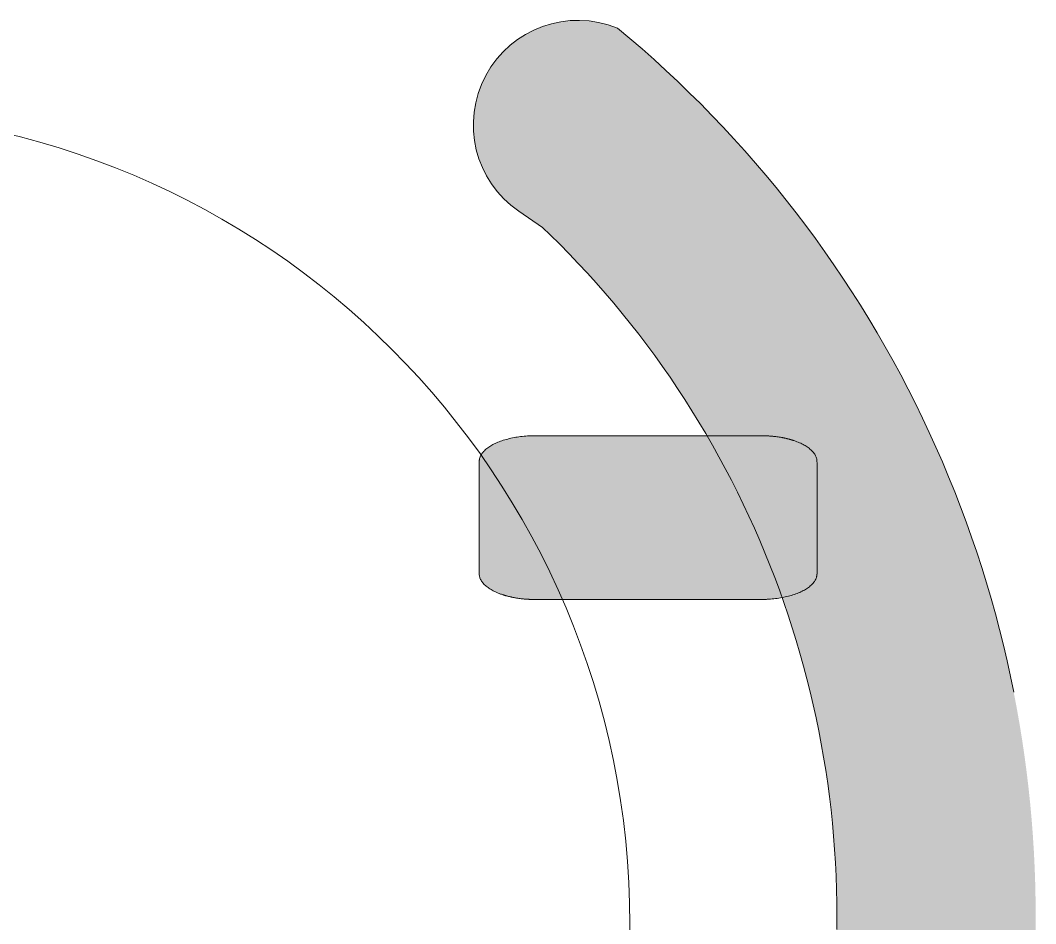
# Model space of a CAD drawing. Header units: metres. Extents: x 512 to 829, y -209 to 245.
# Drawn here: x 730.7843 to 731.0398, y -77.9742 to -77.747 of the extents above; entities that cross this region are included whole.
import ezdxf

# ---------------------------------------------------------------- set-up
doc = ezdxf.new("R2010")
doc.units = ezdxf.units.M
doc.header["$LTSCALE"] = 0.508
doc.layers.add('None', color=7, linetype='Continuous', lineweight=5)

msp = doc.modelspace()

# ---------------------------------------------------------------- hatches: boundary and pattern name
at = {"layer": 'None', "linetype": 'Continuous', "lineweight": 0}
h = msp.add_hatch(color=253, dxfattribs=at)
edge = h.paths.add_edge_path()
edge.add_arc((730.9245898182173, -77.77331993848247), 0.02631001257015486, 151.7176080550718, 235.6582726372454, ccw=False)
edge.add_arc((730.9245866397264, -77.77332192253186), 0.02630815379662796, 67.76075311907522, 151.7105229499708, ccw=False)
edge.add_line((730.9345436158067, -77.74897079147968), (730.9376486158067, -77.75157179147969))
edge.add_line((730.9376486158067, -77.7515717914797), (730.9407176158066, -77.75421579147971))
edge.add_line((730.9407176158066, -77.75421579147962), (730.9437466158066, -77.75690079147962))
edge.add_line((730.9437466158066, -77.75690079147967), (730.9467326158066, -77.75962279147966))
edge.add_line((730.9467326158067, -77.75962279147961), (730.9496896158067, -77.76239279147961))
edge.add_line((730.9496896158066, -77.76239279147967), (730.9526066158066, -77.76520579147967))
edge.add_line((730.9526066158066, -77.76520579147962), (730.9554786158067, -77.76805279147962))
edge.add_line((730.9554786158067, -77.7680527914797), (730.9583156158067, -77.77094479147969))
edge.add_line((730.9583156158067, -77.77094479147968), (730.9611086158067, -77.77387379147967))
edge.add_line((730.9611086158067, -77.77387379147967), (730.9638566158067, -77.77683579147967))
edge.add_line((730.9638566158067, -77.7768357914797), (730.9665706158066, -77.7798447914797))
edge.add_line((730.9665706158066, -77.77984479147972), (730.9692426158066, -77.7828927914797))
edge.add_line((730.9692426158067, -77.78289279147964), (730.9718656158067, -77.78596879147963))
edge.add_line((730.9718656158067, -77.7859687914796), (730.9744476158066, -77.78908579147961))
edge.add_line((730.9744476158066, -77.78908579147969), (730.9769886158066, -77.79224079147971))
edge.add_line((730.9769886158067, -77.79224079147968), (730.9794856158067, -77.79543279147968))
edge.add_line((730.9794856158067, -77.7954327914797), (730.9819306158066, -77.7986497914797))
edge.add_line((730.9819306158066, -77.79864979147965), (730.9843366158066, -77.80190679147964))
edge.add_line((730.9843366158067, -77.80190679147961), (730.9866976158066, -77.80520079147962))
edge.add_line((730.9866976158066, -77.8052007914797), (730.9890126158066, -77.8085257914797))
edge.add_line((730.9890126158067, -77.80852579147961), (730.9912776158067, -77.8118817914796))
edge.add_line((730.9912776158067, -77.81188179147966), (730.9934946158066, -77.81526479147966))
edge.add_line((730.9934946158066, -77.81526479147965), (730.9956656158066, -77.81868079147966))
edge.add_line((730.9956656158066, -77.81868079147966), (730.9977866158066, -77.82212179147966))
edge.add_line((730.9977866158067, -77.82212179147962), (730.9998656158067, -77.82560479147962))
edge.add_line((730.9998656158067, -77.82560479147969), (731.0018896158067, -77.82910679147969))
edge.add_line((731.0018896158067, -77.8291067914796), (731.0038686158067, -77.8326407914796))
edge.add_line((731.0038686158067, -77.83264079147966), (731.0057976158067, -77.83620679147967))
edge.add_line((731.0057976158066, -77.83620679147964), (731.0076716158067, -77.83978679147964))
edge.add_line((731.0076716158067, -77.8397867914797), (731.0094966158066, -77.84339479147968))
edge.add_line((731.0094966158067, -77.84339479147968), (731.0112756158067, -77.8470367914797))
edge.add_line((731.0112756158067, -77.8470367914797), (731.0130016158066, -77.8507017914797))
edge.add_line((731.0130016158066, -77.85070179147965), (731.0146756158066, -77.85438579147966))
edge.add_line((731.0146756158067, -77.85438579147967), (731.0162956158067, -77.85809179147967))
edge.add_line((731.0162956158067, -77.85809179147964), (731.0178656158067, -77.86181979147963))
edge.add_line((731.0178656158066, -77.86181979147966), (731.0193876158066, -77.86558179147966))
edge.add_line((731.0193876158066, -77.86558179147971), (731.0208526158067, -77.8693567914797))
edge.add_line((731.0208526158067, -77.86935679147962), (731.0222636158067, -77.87314579147963))
edge.add_line((731.0222636158067, -77.87314579147971), (731.0236246158066, -77.87696279147971))
edge.add_line((731.0236246158066, -77.87696279147963), (731.0249316158066, -77.88079679147964))
edge.add_line((731.0249316158066, -77.88079679147961), (731.0261806158067, -77.88463979147961))
edge.add_line((731.0261806158067, -77.88463979147969), (731.0273816158067, -77.88851079147969))
edge.add_line((731.0273816158067, -77.88851079147969), (731.0285246158066, -77.89239479147969))
edge.add_line((731.0285246158066, -77.89239479147966), (731.0296146158066, -77.89629079147966))
edge.add_line((731.0296146158066, -77.89629079147971), (731.0306506158066, -77.90020979147971))
edge.add_line((731.0306506158066, -77.90020979147971), (731.0316296158067, -77.90413079147972))
edge.add_line((731.0316296158067, -77.9041307914797), (731.0325546158067, -77.9080697914797))
edge.add_line((731.0325546158067, -77.90806979147965), (731.0334266158067, -77.91202879147966))
edge.add_line((731.0334266158067, -77.91202879147966), (731.0342396158067, -77.91598779147967))
edge.add_line((731.0342396158067, -77.91598779147967), (731.0349996158067, -77.91996379147966))
edge.add_line((731.0349996158067, -77.91996379147963), (731.0357046158067, -77.92395779147964))
edge.add_line((731.0357046158067, -77.92395779147967), (731.0363516158067, -77.92794979147966))
edge.add_line((731.0363516158067, -77.9279497914797), (731.0369446158066, -77.9319567914797))
edge.add_line((731.0369446158066, -77.9319567914797), (731.0374796158067, -77.93596679147971))
edge.add_line((731.0374796158067, -77.9359667914797), (731.0379606158067, -77.93999079147969))
edge.add_line((731.0379606158067, -77.93999079147966), (731.0383836158067, -77.94401979147966))
edge.add_line((731.0383836158067, -77.94401979147972), (731.0387516158066, -77.94804879147972))
edge.add_line((731.0387516158066, -77.94804879147966), (731.0390616158066, -77.95208179147966))
edge.add_line((731.0390616158066, -77.95208179147971), (731.0393166158067, -77.9561267914797))
edge.add_line((731.0393166158067, -77.95612679147962), (731.0395136158066, -77.96017379147963))
edge.add_line((731.0395136158066, -77.96017379147963), (731.0396546158066, -77.96420779147962))
edge.add_line((731.0396546158066, -77.96420779147968), (731.0397406158066, -77.96825779147969))
edge.add_line((731.0397406158066, -77.96825779147969), (731.0397686158067, -77.97230879147968))
edge.add_line((731.0397686158067, -77.97230879147969), (731.0397406158066, -77.9763597914797))
edge.add_line((731.0397406158066, -77.9763597914797), (731.0396546158066, -77.98040879147969))
edge.add_line((731.0396546158066, -77.9804087914797), (731.0395136158066, -77.9844437914797))
edge.add_line((731.0395136158066, -77.98444379147963), (731.0393166158067, -77.98849079147965))
edge.add_line((731.0393166158067, -77.98849079147965), (731.0390616158066, -77.99253379147964))
edge.add_line((731.0390616158066, -77.99253379147967), (731.0387516158066, -77.99656879147967))
edge.add_line((731.0387516158066, -77.99656879147972), (731.0383836158067, -78.00059779147972))
edge.add_line((731.0383836158067, -78.00059779147966), (731.0379606158067, -78.00462379147967))
edge.add_line((731.0379606158067, -78.00462379147973), (731.0374806158067, -78.00864979147971))
edge.add_line((731.0374806158067, -78.00864979147968), (731.0369436158066, -78.0126637914797))
edge.add_line((731.0369436158066, -78.01266379147967), (731.0363526158067, -78.01665879147967))
edge.add_line((731.0363526158067, -78.0166587914797), (731.0357056158067, -78.0206557914797))
edge.add_line((731.0357056158067, -78.02065579147973), (731.0349996158067, -78.02465279147972))
edge.add_line((731.0349996158067, -78.02465279147964), (731.0342396158067, -78.02862979147966))
edge.add_line((731.0342396158067, -78.02862979147972), (731.0334256158067, -78.03258979147971))
edge.add_line((731.0334256158067, -78.03258979147961), (731.0325566158067, -78.03653879147961))
edge.add_line((731.0325566158067, -78.03653879147964), (731.0316306158066, -78.04048679147962))
edge.add_line((731.0316306158066, -78.04048679147968), (731.0306486158066, -78.04441579147968))
edge.add_line((731.0306486158066, -78.04441579147965), (731.0296146158066, -78.04832579147966))
edge.add_line((731.0296146158066, -78.04832579147967), (731.0285246158066, -78.05222179147968))
edge.add_line((731.0285246158066, -78.05222179147972), (731.0273816158067, -78.05610579147972))
edge.add_line((731.0273816158067, -78.0561057914797), (731.0261806158067, -78.0599767914797))
edge.add_line((731.0261806158067, -78.0599767914797), (731.0249316158066, -78.0638197914797))
edge.add_line((731.0249316158066, -78.06381979147966), (731.0236246158066, -78.06765379147967))
edge.add_line((731.0236246158066, -78.06765379147964), (731.0222656158066, -78.07146679147964))
edge.add_line((731.0222656158066, -78.07146679147968), (731.0208536158067, -78.07525979147968))
edge.add_line((731.0208536158067, -78.07525979147965), (731.0193856158066, -78.07903979147966))
edge.add_line((731.0193856158066, -78.07903979147966), (731.0178686158066, -78.08278879147966))
edge.add_line((731.0178686158067, -78.08278879147963), (731.0163006158067, -78.08651479147963))
edge.add_line((731.0163006158067, -78.08651479147966), (731.0146776158067, -78.09022679147967))
edge.add_line((731.0146776158067, -78.09022679147972), (731.0130036158067, -78.09391079147971))
edge.add_line((731.0130036158066, -78.09391079147963), (731.0112776158066, -78.09757579147964))
edge.add_line((731.0112776158066, -78.0975757914797), (731.0094976158066, -78.10121879147971))
edge.add_line((731.0094976158067, -78.10121879147971), (731.0076756158068, -78.1048227914797))
edge.add_line((731.0076756158066, -78.1048227914797), (731.0057956158066, -78.1084147914797))
edge.add_line((731.0057956158066, -78.10841479147973), (731.0038636158066, -78.11198279147973))
edge.add_line((731.0038636158067, -78.1119827914797), (731.0018896158067, -78.11550879147968))
edge.add_line((731.0018896158067, -78.11550879147967), (730.9998686158067, -78.11900479147968))
edge.add_line((730.9998686158067, -78.11900479147971), (730.9977906158067, -78.1224877914797))
edge.add_line((730.9977906158067, -78.12248779147967), (730.9956666158067, -78.12593479147966))
edge.add_line((730.9956666158066, -78.12593479147961), (730.9934956158066, -78.12935079147961))
edge.add_line((730.9934956158066, -78.12935079147962), (730.9912756158067, -78.13273879147962))
edge.add_line((730.9912756158067, -78.13273879147971), (730.9890096158067, -78.13609379147972))
edge.add_line((730.9890096158067, -78.13609379147965), (730.9866986158067, -78.13941279147964))
edge.add_line((730.9866986158066, -78.13941279147969), (730.9843416158067, -78.14270179147968))
edge.add_line((730.9843416158067, -78.14270179147968), (730.9819366158067, -78.1459587914797))
edge.add_line((730.9819366158067, -78.14595879147964), (730.9794886158068, -78.14917979147964))
edge.add_line((730.9794886158066, -78.1491797914797), (730.9769886158066, -78.1523757914797))
edge.add_line((730.9769886158067, -78.1523757914797), (730.9744516158067, -78.1555247914797))
edge.add_line((730.9744516158066, -78.1555247914797), (730.9718726158067, -78.1586387914797))
edge.add_line((730.9718726158067, -78.15863879147969), (730.9692426158067, -78.16172379147969))
edge.add_line((730.9692426158067, -78.16172379147963), (730.9665746158067, -78.16476679147964))
edge.add_line((730.9665746158066, -78.16476679147968), (730.9638636158066, -78.16777179147967))
edge.add_line((730.9638636158066, -78.16777179147971), (730.9611106158067, -78.17073979147972))
edge.add_line((730.9611106158067, -78.17073979147972), (730.9583166158067, -78.17366979147971))
edge.add_line((730.9583166158067, -78.17366979147971), (730.9554796158067, -78.17656179147971))
edge.add_line((730.9554796158067, -78.17656179147968), (730.9526076158066, -78.17940879147969))
edge.add_line((730.9526076158066, -78.17940879147966), (730.9496906158066, -78.18222179147966))
edge.add_line((730.9496906158066, -78.18222179147972), (730.9467336158066, -78.18499179147972))
edge.add_line((730.9467336158067, -78.18499179147966), (730.9437516158067, -78.18771079147966))
edge.add_line((730.9437516158067, -78.18771079147962), (730.9407196158068, -78.19039879147962))
edge.add_line((730.9407196158066, -78.19039879147965), (730.9376476158067, -78.19304479147965))
edge.add_line((730.9376476158067, -78.19304479147968), (730.9345496158066, -78.19563979147968))
edge.add_arc((730.9245922515817, -78.17128974235288), 0.02630729926823645, -151.71219724950163, -67.75907881953901, ccw=False)
edge.add_arc((730.9245924662818, -78.17128982811039), 0.02630744768849696, 124.33670262318171, 208.287416684488, ccw=False)
edge.add_line((730.9097536158067, -78.14956679147963), (730.9157246158068, -78.14618479147961))
edge.add_line((730.9157246158067, -78.14618479147964), (730.9150106158066, -78.14619679147964))
edge.add_line((730.9150106158066, -78.14619679147961), (730.9152436158066, -78.1459787914796))
edge.add_line((730.9152436158067, -78.1459787914797), (730.9176516158067, -78.14365679147971))
edge.add_line((730.9176516158067, -78.14365679147966), (730.9200306158067, -78.14129779147966))
edge.add_line((730.9200306158067, -78.1412977914797), (730.9223756158067, -78.13890779147968))
edge.add_line((730.9223756158067, -78.13890779147971), (730.9246876158066, -78.13648379147972))
edge.add_line((730.9246876158066, -78.13648379147969), (730.9269706158067, -78.1340227914797))
edge.add_line((730.9269706158067, -78.13402279147965), (730.9292126158067, -78.13153779147964))
edge.add_line((730.9292126158067, -78.13153779147967), (730.9314176158067, -78.12902179147967))
edge.add_line((730.9314176158067, -78.12902179147966), (730.9335916158067, -78.12647179147967))
edge.add_line((730.9335916158067, -78.12647179147973), (730.9357276158066, -78.12389279147973))
edge.add_line((730.9357276158066, -78.12389279147965), (730.9378276158067, -78.12128679147965))
edge.add_line((730.9378276158067, -78.12128679147963), (730.9398916158067, -78.11864779147962))
edge.add_line((730.9398916158067, -78.1186477914797), (730.9419196158067, -78.1159797914797))
edge.add_line((730.9419196158067, -78.11597979147973), (730.9439076158067, -78.11328779147972))
edge.add_line((730.9439076158067, -78.1132877914797), (730.9458596158066, -78.1105637914797))
edge.add_line((730.9458596158066, -78.11056379147965), (730.9477736158067, -78.10781379147966))
edge.add_line((730.9477736158067, -78.10781379147966), (730.9496456158067, -78.10504279147966))
edge.add_line((730.9496456158067, -78.10504279147972), (730.9514836158068, -78.10223779147971))
edge.add_line((730.9514836158066, -78.10223779147964), (730.9532816158066, -78.09940879147965))
edge.add_line((730.9532816158066, -78.09940879147962), (730.9550356158067, -78.09656279147961))
edge.add_line((730.9550356158067, -78.09656279147964), (730.9567536158066, -78.09368279147965))
edge.add_line((730.9567536158066, -78.09368279147964), (730.9584296158066, -78.09078279147963))
edge.add_line((730.9584296158067, -78.09078279147968), (730.9600636158067, -78.08786479147967))
edge.add_line((730.9600636158067, -78.08786479147966), (730.9616596158066, -78.08491679147967))
edge.add_line((730.9616596158066, -78.08491679147971), (730.9632126158066, -78.08194979147973))
edge.add_line((730.9632126158067, -78.0819497914797), (730.9647226158066, -78.0789637914797))
edge.add_line((730.9647226158066, -78.07896379147962), (730.9661956158067, -78.07594779147962))
edge.add_line((730.9661956158067, -78.07594779147962), (730.9676236158067, -78.07291579147962))
edge.add_line((730.9676236158067, -78.07291579147966), (730.9690086158067, -78.06986779147967))
edge.add_line((730.9690086158066, -78.06986779147962), (730.9703496158066, -78.06680179147962))
edge.add_line((730.9703496158066, -78.06680179147963), (730.9716486158067, -78.06371379147964))
edge.add_line((730.9716486158067, -78.0637137914797), (730.9729046158067, -78.06061079147969))
edge.add_line((730.9729046158067, -78.06061079147969), (730.9741176158067, -78.05748679147968))
edge.add_line((730.9741176158067, -78.05748679147962), (730.9752846158067, -78.05435079147962))
edge.add_line((730.9752846158067, -78.05435079147969), (730.9764106158067, -78.05119279147969))
edge.add_line((730.9764106158067, -78.0511927914797), (730.9774906158067, -78.0480247914797))
edge.add_line((730.9774906158067, -78.04802479147963), (730.9785256158067, -78.04484079147964))
edge.add_line((730.9785256158067, -78.04484079147971), (730.9795186158067, -78.04163879147971))
edge.add_line((730.9795186158067, -78.04163879147961), (730.9804636158067, -78.03842779147962))
edge.add_line((730.9804636158067, -78.03842779147965), (730.9813676158067, -78.03519779147965))
edge.add_line((730.9813676158067, -78.03519779147962), (730.9822236158067, -78.03196179147962))
edge.add_line((730.9822236158067, -78.03196179147972), (730.9830346158067, -78.02871579147973))
edge.add_line((730.9830346158067, -78.02871579147961), (730.9837986158067, -78.0254567914796))
edge.add_line((730.9837986158067, -78.02545679147966), (730.9845196158067, -78.02218279147966))
edge.add_line((730.9845196158067, -78.02218279147962), (730.9851936158067, -78.0189027914796))
edge.add_line((730.9851936158067, -78.0189027914796), (730.9858226158067, -78.01561179147961))
edge.add_line((730.9858226158067, -78.01561179147961), (730.9864056158067, -78.01231179147962))
edge.add_line((730.9864056158067, -78.01231179147965), (730.9869406158067, -78.00900479147964))
edge.add_line((730.9869406158067, -78.0090047914797), (730.9874316158067, -78.0056897914797))
edge.add_line((730.9874316158067, -78.00568979147965), (730.9878746158067, -78.00237479147965))
edge.add_line((730.9878746158066, -78.00237479147961), (730.9882706158066, -77.99905179147962))
edge.add_line((730.9882706158066, -77.9990517914797), (730.9886216158067, -77.99571079147972))
edge.add_line((730.9886216158067, -77.99571079147972), (730.9889266158067, -77.99237979147972))
edge.add_line((730.9889266158067, -77.99237979147972), (730.9891826158067, -77.98904479147971))
edge.add_line((730.9891826158066, -77.98904479147961), (730.9893936158066, -77.98570179147961))
edge.add_line((730.9893936158066, -77.98570179147964), (730.9895556158067, -77.98235479147965))
edge.add_line((730.9895556158067, -77.98235479147968), (730.9896736158067, -77.9790047914797))
edge.add_line((730.9896736158066, -77.97900479147972), (730.9897446158067, -77.97565579147972))
edge.add_line((730.9897446158067, -77.97565579147965), (730.9897676158067, -77.97230879147965))
edge.add_line((730.9897676158066, -77.97230879147969), (730.9897446158066, -77.9689617914797))
edge.add_line((730.9897446158067, -77.96896179147961), (730.9896736158066, -77.9656117914796))
edge.add_line((730.9896736158066, -77.96561179147966), (730.9895556158066, -77.96226279147966))
edge.add_line((730.9895556158067, -77.9622627914797), (730.9893936158066, -77.95891579147971))
edge.add_line((730.9893936158066, -77.95891579147963), (730.9891826158066, -77.95557079147963))
edge.add_line((730.9891826158066, -77.95557079147966), (730.9889266158066, -77.95223879147966))
edge.add_line((730.9889266158067, -77.95223879147966), (730.9886216158067, -77.94890479147966))
edge.add_line((730.9886216158067, -77.94890479147966), (730.9882716158066, -77.94556879147967))
edge.add_line((730.9882716158066, -77.94556879147967), (730.9878736158066, -77.94224079147966))
edge.add_line((730.9878736158066, -77.94224079147966), (730.9874306158066, -77.93892279147965))
edge.add_line((730.9874306158067, -77.93892279147963), (730.9869406158067, -77.93560979147964))
edge.add_line((730.9869406158067, -77.93560979147969), (730.9864046158067, -77.9323037914797))
edge.add_line((730.9864046158067, -77.93230379147963), (730.9858226158067, -77.92900379147963))
edge.add_line((730.9858226158067, -77.92900379147966), (730.9851926158067, -77.92571079147964))
edge.add_line((730.9851926158067, -77.92571079147967), (730.9845206158067, -77.92243579147967))
edge.add_line((730.9845206158067, -77.92243579147964), (730.9837996158067, -77.91916279147964))
edge.add_line((730.9837996158067, -77.91916279147972), (730.9830336158067, -77.91590279147971))
edge.add_line((730.9830336158067, -77.91590279147965), (730.9822236158067, -77.91265579147966))
edge.add_line((730.9822236158067, -77.91265579147966), (730.9813666158067, -77.90941679147966))
edge.add_line((730.9813666158067, -77.90941679147966), (730.9804636158067, -77.90618879147965))
edge.add_line((730.9804636158067, -77.90618879147962), (730.9795186158067, -77.90297779147963))
edge.add_line((730.9795186158067, -77.90297779147966), (730.9785256158067, -77.89977579147966))
edge.add_line((730.9785256158067, -77.89977579147967), (730.9774906158067, -77.89659179147968))
edge.add_line((730.9774906158067, -77.89659179147964), (730.9764116158067, -77.89342679147963))
edge.add_line((730.9764116158067, -77.89342679147967), (730.9752856158067, -77.89026779147967))
edge.add_line((730.9752856158067, -77.89026779147969), (730.9741156158067, -77.88712679147969))
edge.add_line((730.9741156158067, -77.88712679147966), (730.9729036158067, -77.88400379147967))
edge.add_line((730.9729036158067, -77.8840037914797), (730.9716476158067, -77.88089979147969))
edge.add_line((730.9716476158067, -77.88089979147969), (730.9703466158066, -77.8778087914797))
edge.add_line((730.9703466158066, -77.87780879147965), (730.9690056158066, -77.87474279147966))
edge.add_line((730.9690056158066, -77.87474279147966), (730.9676216158066, -77.87169679147966))
edge.add_line((730.9676216158067, -77.87169679147962), (730.9661926158067, -77.86866179147961))
edge.add_line((730.9661926158067, -77.86866179147967), (730.9647226158066, -77.86565279147966))
edge.add_line((730.9647226158066, -77.86565279147965), (730.9632116158066, -77.86266579147966))
edge.add_line((730.9632116158067, -77.86266579147969), (730.9616576158066, -77.85969679147969))
edge.add_line((730.9616576158066, -77.85969679147968), (730.9600646158067, -77.85675179147967))
edge.add_line((730.9600646158067, -77.85675179147961), (730.9584296158067, -77.85383279147962))
edge.add_line((730.9584296158067, -77.8538327914797), (730.9567516158068, -77.8509287914797))
edge.add_line((730.9567516158066, -77.85092879147965), (730.9550356158067, -77.84805479147965))
edge.add_line((730.9550356158067, -77.84805479147963), (730.9532826158066, -77.84520979147962))
edge.add_line((730.9532826158066, -77.84520979147965), (730.9514836158066, -77.84237879147966))
edge.add_line((730.9514836158066, -77.84237879147963), (730.9496436158066, -77.83957179147963))
edge.add_line((730.9496436158066, -77.83957179147967), (730.9477716158066, -77.83679779147967))
edge.add_line((730.9477716158067, -77.83679779147963), (730.9458596158067, -77.83405079147963))
edge.add_line((730.9458596158066, -77.83405079147963), (730.9439066158067, -77.83132679147963))
edge.add_line((730.9439066158067, -77.83132679147968), (730.9419166158067, -77.82863279147969))
edge.add_line((730.9419166158067, -77.82863279147966), (730.9398886158067, -77.82596479147966))
edge.add_line((730.9398886158067, -77.82596479147969), (730.9378256158067, -77.82332679147969))
edge.add_line((730.9378256158067, -77.82332679147964), (730.9357226158066, -77.82071679147964))
edge.add_line((730.9357226158066, -77.82071679147964), (730.9335886158067, -77.81813979147964))
edge.add_line((730.9335886158067, -77.81813979147967), (730.9314186158067, -77.81559579147967))
edge.add_line((730.9314186158067, -77.81559579147961), (730.9292056158067, -77.81307079147962))
edge.add_line((730.9292056158067, -77.81307079147962), (730.9269636158067, -77.81058479147961))
edge.add_line((730.9269636158067, -77.81058479147964), (730.9246866158066, -77.80813079147964))
edge.add_line((730.9246866158066, -77.8081307914797), (730.9223746158067, -77.80570679147971))
edge.add_line((730.9223746158067, -77.80570679147968), (730.9200296158067, -77.80331679147969))
edge.add_line((730.9200296158067, -77.80331679147969), (730.9176506158067, -77.80095779147968))
edge.add_line((730.9176506158067, -77.80095779147962), (730.9156956158067, -77.79907279147963))
edge.add_line((730.9156956158066, -77.7990727914796), (730.9097476158066, -77.7950437914796))
edge.add_line((730.9097476158066, -77.79504379147966), (730.9097476158066, -77.79504379147966))
for color, points in [(9, [(730.9353446158067, -77.75964079147968), (730.9368328970567, -77.76150114304221), (730.9382977408067, -77.76333219772971), (730.9397391470567, -77.76513395554218), (730.9411571158066, -77.76690641647963), (730.9425516470567, -77.76864958054216), (730.9439227408067, -77.77036344772966), (730.9452703970567, -77.77204801804214), (730.9465946158067, -77.7737032914797), (730.9478953970566, -77.77532926804213), (730.9491727408067, -77.77692594772964), (730.9504266470567, -77.77849333054212), (730.9516571158067, -77.78003141647969), (730.9528641470566, -77.78154020554211), (730.9540477408067, -77.78301969772963), (730.9552078970567, -77.78446989304211), (730.9563446158066, -77.78589079147969), (730.9574578970567, -77.78728239304212), (730.9585477408067, -77.78864469772964), (730.9596141470566, -77.78997770554213), (730.9606571158066, -77.7912814164797), (730.9616766470567, -77.79255583054214), (730.9626727408066, -77.79380094772966), (730.9636453970567, -77.79501676804216), (730.9645946158066, -77.79620329147963), (730.9655203970567, -77.79736051804218), (730.9664227408067, -77.79848844772971), (730.9673016470566, -77.79958708054221), (730.9681571158067, -77.80065641647968), (730.9689891470566, -77.80169645554213), (730.9697977408067, -77.80270719772966), (730.9705828970567, -77.80368864304216), (730.9713446158066, -77.80464079147964), (730.9720828970567, -77.8055636430422), (730.9727977408066, -77.80645719772963), (730.9734891470566, -77.80732145554214), (730.9741571158066, -77.80815641647962), (730.9748016470567, -77.80896208054219), (730.9754227408066, -77.80973844772961), (730.9760203970567, -77.81048551804213), (730.9765946158067, -77.81120329147961), (730.9771453970567, -77.81189176804219), (730.9776727408066, -77.81255094772962), (730.9781766470567, -77.81318083054214), (730.9786571158066, -77.81378141647963), (730.9791141470566, -77.8143527055422), (730.9795477408067, -77.81489469772964), (730.9799578970567, -77.81540739304216), (730.9803446158066, -77.81589079147966), (730.9807078970566, -77.81634489304213), (730.9810477408066, -77.81676969772968), (730.9813641470566, -77.81716520554221), (730.9816571158067, -77.81753141647971), (730.9819266470566, -77.81786833054218), (730.9821727408066, -77.81817594772963), (730.9823953970566, -77.81845426804216), (730.9825946158066, -77.81870329147966), (730.9827703970567, -77.81892301804214), (730.9829227408067, -77.8191134477297), (730.9830516470566, -77.81927458054213), (730.9831571158066, -77.81940641647964), (730.9832391470567, -77.81950895554212), (730.9832977408066, -77.81958219772969), (730.9833328970567, -77.81962614304211), (730.9833446158067, -77.81964079147963), (730.9833494986192, -77.81965275437028), (730.9833641470567, -77.81968864304213), (730.9833885611191, -77.81974845749528), (730.9834227408066, -77.81983219772962), (730.9834666861192, -77.81993986374528), (730.9835203970566, -77.82007145554212), (730.9835838736192, -77.82022697312027), (730.9836571158066, -77.82040641647961), (730.9837401236192, -77.82060978562026), (730.9838328970567, -77.8208370805421), (730.9839354361192, -77.82108830124525), (730.9840477408067, -77.82136344772971), (730.9841698111192, -77.82166251999524), (730.9843016470567, -77.8219855180422), (730.9844432486192, -77.82233244187023), (730.9845946158067, -77.82270329147968), (730.9847557486191, -77.82309806687033), (730.9849266470567, -77.82351676804217), (730.9851073111191, -77.82395939499531), (730.9852977408067, -77.82442594772965), (730.9854979361191, -77.8249164262453), (730.9857078970566, -77.82543083054213), (730.9859276236192, -77.82596916062028), (730.9861571158067, -77.82653141647961), (730.9863963736192, -77.82711759812025), (730.9866453970567, -77.8277277055422), (730.9869041861192, -77.82836173874523), (730.9871727408066, -77.82901969772968), (730.9874510611191, -77.82970158249532), (730.9877391470567, -77.83040739304215), (730.9880369986191, -77.83113712937029), (730.9883446158067, -77.83189079147962), (730.9886619986191, -77.83266837937026), (730.9889891470567, -77.8334698930422), (730.9893260611192, -77.83429533249523), (730.9896727408067, -77.83514469772967), (730.9900291861192, -77.83601798874531), (730.9903953970567, -77.83691520554214), (730.9907713736192, -77.83783634812028), (730.9911571158067, -77.8387814164796), (730.9915526236192, -77.83975041062024), (730.9919578970566, -77.84074333054218), (730.9923729361192, -77.84176017624532), (730.9927977408066, -77.84280094772964), (730.9932323111192, -77.84386564499528), (730.9936766470566, -77.84495426804222), (730.9941307486191, -77.84606681687023), (730.9945946158067, -77.84720329147967), (730.9950682486192, -77.8483636918703), (730.9955516470567, -77.84954801804213), (730.9960448111192, -77.85075626999526), (730.9965477408067, -77.8519884477297), (730.9970604361191, -77.85324455124533), (730.9975828970566, -77.85452458054215), (730.9981151236192, -77.85582853562028), (730.9986571158066, -77.85715641647971), (730.9992088736192, -77.85850822312034), (730.9997703970566, -77.85988395554216), (731.0003416861192, -77.86128361374529), (731.0009227408067, -77.86270719772972), (731.0015135611192, -77.86415470749523), (731.0021141470567, -77.86562614304216), (731.0027244986192, -77.86712150437029), (731.0033446158067, -77.8686407914796), (731.003966734459, -77.8701672464357), (731.0045830904161, -77.87168411130392), (731.0051936836778, -77.87319138608416), (731.0057985142441, -77.87468907077653), (731.0063975821153, -77.87617716538102), (731.0069908872911, -77.87765566989765), (731.0075784297715, -77.87912458432629), (731.0081602095566, -77.88058390866718), (731.0087362266465, -77.88203364292008), (731.009306481041, -77.88347378708511), (731.0098709727403, -77.88490434116227), (731.0104297017442, -77.88632530515156), (731.0109826680527, -77.88773667905286), (731.0115298716661, -77.88913846286641), (731.012071312584, -77.89053065659198), (731.0126069908067, -77.89191326022967), (731.013136906334, -77.8932862737795), (731.013661059166, -77.89464969724133), (731.0141794493028, -77.89600353061542), (731.0146920767442, -77.89734777390152), (731.0151989414902, -77.89868242709974), (731.0157000435411, -77.9000074902101), (731.0161953828965, -77.90132296323259), (731.0166849595566, -77.9026288461672), (731.0171687735215, -77.90392513901384), (731.0176468247911, -77.9052118417726), (731.0181191133653, -77.90648895444349), (731.0185856392442, -77.90775647702651), (731.0190464024278, -77.90901440952166), (731.019501402916, -77.91026275192894), (731.019950640709, -77.91150150424824), (731.0203941158067, -77.91273066647966), (731.020831828209, -77.91395023862322), (731.021263777916, -77.9151602206789), (731.0216899649278, -77.91636061264671), (731.0221103892442, -77.91755141452654), (731.0225250508653, -77.9187326263185), (731.0229339497911, -77.91990424802259), (731.0233370860215, -77.92106627963881), (731.0237344595566, -77.92221872116716), (731.0241260703965, -77.92336157260763), (731.0245119185411, -77.92449483396013), (731.0248920039903, -77.92561850522475), (731.0252663267441, -77.9267325864015), (731.0256348868028, -77.92783707749038), (731.025997684166, -77.92893197849139), (731.026354718834, -77.93001728940442), (731.0267059908067, -77.93109301022969), (731.027051500084, -77.93215914096697), (731.0273912466661, -77.93321568161639), (731.0277252305527, -77.93426263217793), (731.0280534517442, -77.9352999926515), (731.0283759102402, -77.9363277630373), (731.0286926060411, -77.93734594333512), (731.0290035391465, -77.93835453354507), (731.0293087095566, -77.93935353366714), (731.0296081172716, -77.94034294370135), (731.029901762291, -77.94132276364769), (731.0301896446152, -77.94229299350604), (731.0304717642441, -77.94325363327653), (731.0307481211778, -77.94420468295914), (731.031018715416, -77.94514614255388), (731.031283546959, -77.94607801206075), (731.0315426158066, -77.94700029147964), (731.0317923445664, -77.94790960727562), (731.0320291558457, -77.94880258591331), (731.0322530496445, -77.94967922739272), (731.0324640259629, -77.95053953171407), (731.0326620848008, -77.95138349887714), (731.0328472261582, -77.95221112888203), (731.0330194500352, -77.95302242172863), (731.0331787564317, -77.95381737741718), (731.0333251453477, -77.95459599594744), (731.0334586167833, -77.95535827731953), (731.0335791707383, -77.95610422153334), (731.0336868072129, -77.95683382858908), (731.033781526207, -77.95754709848654), (731.0338633277207, -77.95824403122572), (731.033932211754, -77.95892462680683), (731.0339881783067, -77.95958888522966), (731.0340312273789, -77.96023680649432), (731.0340613589707, -77.96086839060081), (731.0340785730821, -77.96148363754901), (731.034082869713, -77.96208254733904), (731.0340742488634, -77.9626651199709), (731.0340527105333, -77.96323135544446), (731.0340182547227, -77.96378125375998), (731.0339708814316, -77.9643148149172), (731.0339105906602, -77.96483203891614), (731.0338373824083, -77.96533292575702), (731.0337512566758, -77.96581747543962), (731.0336522134629, -77.96628568796405), (731.0335402527695, -77.9667375633303), (731.0334153745957, -77.96717310153826), (731.0332775789415, -77.96759230258806), (731.0331268658067, -77.96799516647968), (731.0329632351915, -77.96838169321302), (731.0327866870957, -77.9687518827883), (731.0325972215196, -77.96910573520529), (731.0323948384629, -77.969443250464), (731.0321795379258, -77.96976442856464), (731.0319513199082, -77.97006926950701), (731.0317101844101, -77.9703577732912), (731.0314561314317, -77.97062993991722), (731.0311891609726, -77.97088576938495), (731.0309092730332, -77.97112526169451), (731.0306164676133, -77.9713484168459), (731.0303107447129, -77.971555234839), (731.0299921043321, -77.97174571567405), (731.0296605464707, -77.9719198593508), (731.029316071129, -77.97207766586928), (731.0289586783067, -77.9722191352297), (731.028588368004, -77.97234426743182), (731.0282051402207, -77.97245306247578), (731.027808994957, -77.97254552036145), (731.0273999322129, -77.97262164108906), (731.0269779519883, -77.97268142465839), (731.0265430542833, -77.97272487106954), (731.0260952390977, -77.97275198032241), (731.0256345064316, -77.97276275241711), (731.0251608562852, -77.97275718735364), (731.0246742886583, -77.97273528513199), (731.0241748035507, -77.97269704575217), (731.023662400963, -77.97264246921407), (731.0231370808946, -77.97257155551779), (731.0225988433457, -77.97248430466323), (731.0220476883164, -77.9723807166506), (731.0214836158067, -77.9722607914797), (731.0209175418321, -77.97212867185078), (731.0203603824082, -77.97198850046402), (731.0198121375352, -77.97184027731953), (731.0192728072129, -77.97168400241719), (731.0187423914415, -77.97151967575701), (731.0182208902207, -77.9713472973391), (731.0177083035508, -77.97116686716322), (731.0172046314317, -77.97097838522961), (731.0167098738633, -77.97078185153828), (731.0162240308457, -77.9705772660891), (731.0157471023789, -77.97036462888195), (731.0152790884629, -77.9701439399172), (731.0148199890976, -77.96991519919447), (731.0143698042832, -77.96967840671402), (731.0139285340196, -77.96943356247573), (731.0134961783067, -77.9691806664797), (731.0130727371445, -77.96891971872572), (731.0126582105332, -77.968650719214), (731.0122525984726, -77.96837366794455), (731.0118559009629, -77.96808856491714), (731.0114681180039, -77.967795410132), (731.0110892495957, -77.96749420358901), (731.0107192957383, -77.9671849452883), (731.0103582564317, -77.96686763522962), (731.0100061316758, -77.96654227341321), (731.0096629214707, -77.96620885983907), (731.0093286258165, -77.96586739450697), (731.0090032447129, -77.96551787741714), (731.0086867781602, -77.96516030856947), (731.0083792261582, -77.96479468796406), (731.008080588707, -77.9644210156008), (731.0077908658067, -77.96403929147971), (731.007510057457, -77.96364951560076), (731.0072381636583, -77.96325168796409), (731.0069751844102, -77.96284580856945), (731.0067211197129, -77.9624318774172), (731.0064759695664, -77.96200989450699), (731.0062397339707, -77.96157985983905), (731.0060124129258, -77.96114177341326), (731.0057940064316, -77.96069563522963), (731.0055845144883, -77.96024144528826), (731.0053839370958, -77.95977920358905), (731.0051922742539, -77.959308910132), (731.0050095259629, -77.9588305649172), (731.0048356922226, -77.95834416794446), (731.0046707730332, -77.9578497192141), (731.0045147683945, -77.95734721872577), (731.0043676783066, -77.95683666647972), (731.0042295027696, -77.95631806247582), (731.0041002417832, -77.95579140671407), (731.0039798953477, -77.95525669919448), (731.0038684634629, -77.95471393991716), (731.003765946129, -77.95416312888199), (731.0036723433457, -77.95360426608909), (731.0035876551133, -77.95303735153823), (731.0035118814317, -77.95246238522964), (731.0034450223008, -77.95187936716331), (731.0033870777207, -77.95128829733903), (731.0033380476914, -77.95068917575702), (731.003297932213, -77.95008200241716), (731.0032667312852, -77.94946677731957), (731.0032444449082, -77.94884350046402), (731.003231073082, -77.94821217185074), (731.0032266158066, -77.94757279147962), (730.9837996158067, -77.87564079147967), (730.9634416158067, -77.83239079147961), (730.9220186158067, -77.7909667914796), (730.9216319952012, -77.79056930026877), (730.9212642583848, -77.79016888913588), (730.9209154053574, -77.78976555808117), (730.9205854361192, -77.78935930710463), (730.92027435067, -77.78895013620627), (730.9199821490098, -77.78853804538596), (730.9197088311387, -77.78812303464372), (730.9194543970567, -77.78770510397965), (730.9192188467637, -77.78728425339375), (730.9190021802598, -77.78686048288591), (730.9188043975449, -77.78643379245625), (730.9186254986191, -77.78600418210465), (730.9184654834825, -77.78557165183122), (730.9183243521347, -77.78513620163596), (730.9182021045762, -77.78469783151877), (730.9180987408067, -77.78425654147964), (730.9180142608262, -77.78381233151867), (730.9179486646348, -77.78336520163589), (730.9179019522325, -77.78291515183128), (730.9178741236192, -77.78246218210461), (730.917865178795, -77.78200629245623), (730.9178751177598, -77.78154748288591), (730.9179039405137, -77.78108575339377), (730.9179516470567, -77.78062110397968), (730.9180182373887, -77.78015353464377), (730.9181037115098, -77.77968304538592), (730.91820806942, -77.77920963620625), (730.9183313111191, -77.77873330710463), (730.9184734366074, -77.77825405808119), (730.9186344458848, -77.77777188913592), (730.9188143389512, -77.77728680026871), (730.9190131158067, -77.77679879147968), (730.9192307764512, -77.7763078627687), (730.9194673208848, -77.7758140141359), (730.9197227491074, -77.77531724558128), (730.9199970611191, -77.77481755710471), (730.92029025692, -77.7743149487062), (730.9206023365098, -77.77380942038587), (730.9209332998887, -77.77330097214372), (730.9212831470567, -77.77278960397962), (730.9216518780137, -77.7722753158937), (730.9220394927598, -77.77175810788594), (730.9224459912949, -77.77123797995625), (730.9228713736192, -77.77071493210462), (730.9233156397324, -77.77018896433117), (730.9237787896348, -77.76966007663589), (730.9242608233262, -77.76912826901867), (730.9247617408066, -77.76859354147962), (730.9252815420762, -77.76805589401874), (730.9258202271347, -77.76751532663593), (730.9263777959825, -77.76697183933118), (730.9269542486192, -77.76642543210471), (730.927549585045, -77.76587610495619), (730.9281638052598, -77.76532385788596), (730.9287969092637, -77.76476869089367), (730.9294488970567, -77.76421060397968), (730.9301197686387, -77.76364959714374), (730.9308095240098, -77.76308567038586), (730.9315181631699, -77.76251882370627), (730.9322456861191, -77.76194905710463), (730.9329920928575, -77.76137637058116), (730.9337573833848, -77.76080076413587), (730.9345415577012, -77.76022223776874)]), (8, [(730.9137546408288, -77.89266532159445), (730.9134110636294, -77.89266336391597), (730.9130676933881, -77.89265749205981), (730.9127247369383, -77.89264770956288), (730.9123824008641, -77.8926340223178), (730.9120408913759, -77.89261643856935), (730.9117004141864, -77.8925949689093), (730.9113611743861, -77.89256962626996), (730.9110233763205, -77.8925404259171), (730.9106872234665, -77.89250738543979), (730.9103529183101, -77.89247052474025), (730.910020662224, -77.8924298660221), (730.9096906553472, -77.89238543377678), (730.9093630964632, -77.89233725476834), (730.9090381828812, -77.89228535801817), (730.9087161103173, -77.89222977478687), (730.9083970727756, -77.89217053855577), (730.9080812624327, -77.89210768500652), (730.9077688695207, -77.89204125199979), (730.9074600822136, -77.8919712795522), (730.9071550865132, -77.89189780981269), (730.9068540661375, -77.89182088703672), (730.90655720241, -77.8917405575595), (730.9062646741503, -77.89165686976855), (730.9059766575665, -77.89156987407443), (730.9056933261489, -77.89147962287996), (730.9054148505659, -77.89138617054914), (730.9051413985607, -77.89128957337402), (730.9048731348505, -77.89118988954135), (730.9046102210274, -77.89108717909676), (730.9043528154609, -77.8909815039093), (730.9041010732025, -77.89087292763361), (730.9038551458922, -77.89076151567224), (730.9036151816674, -77.89064733513533), (730.9033813250737, -77.89053045480102), (730.9031537169776, -77.89041094507365), (730.9029324944817, -77.89028887794154), (730.902717790842, -77.89016432693325), (730.902509735388, -77.89003736707366), (730.9023084534447, -77.88990807483867), (730.9021140662566, -77.88977652810911), (730.9019266909153, -77.88964280612379), (730.9017464402888, -77.88950698943177), (730.9015734229532, -77.88936915984402), (730.9014077431278, -77.8892294003839), (730.901249500612, -77.88908779523729), (730.901098790725, -77.88894442970172), (730.9009557042489, -77.88879939013555), (730.9008203273736, -77.88865276390482), (730.9006927416451, -77.88850463933193), (730.9005730239162, -77.8883551056415), (730.9004612463004, -77.88820425290703), (730.9003574761285, -77.8880521719966), (730.9002617759077, -77.88789895451805), (730.900174203284, -77.88774469276382), (730.9000948110082, -77.8875894796555), (730.9000236469032, -77.88743340868757), (730.8999607538353, -77.88727657387142), (730.8999061696893, -77.88711906967842), (730.8998599273443, -77.88696099098331), (730.8998220546554, -77.88680243300666), (730.8997925744352, -77.88664349125793), (730.8997715044419, -77.88648426147756), (730.899758857367, -77.88632483957986), (730.8997546408287, -77.88616532159449), (730.8997546408287, -77.85798732159446), (730.899758857367, -77.8578278036091), (730.8997715044419, -77.85766838171139), (730.8997925744352, -77.85750915193103), (730.8998220546554, -77.85735021018229), (730.8998599273443, -77.85719165220564), (730.8999061696893, -77.85703357351053), (730.8999607538353, -77.85687606931754), (730.9000236469032, -77.85671923450138), (730.9000948110082, -77.85656316353345), (730.900174203284, -77.85640795042514), (730.9002617759077, -77.8562536886709), (730.9003574761285, -77.85610047119235), (730.9004612463004, -77.85594839028192), (730.9005730239162, -77.85579753754746), (730.9006927416451, -77.85564800385703), (730.9008203273736, -77.85549987928414), (730.9009557042489, -77.85535325305341), (730.901098790725, -77.85520821348723), (730.901249500612, -77.85506484795178), (730.9014077431278, -77.85492324280506), (730.9015734229532, -77.85478348334493), (730.9017464402888, -77.85464565375719), (730.9019266909153, -77.85450983706517), (730.9021140662566, -77.85437611507984), (730.9023084534447, -77.85424456835028), (730.902509735388, -77.8541152761153), (730.902717790842, -77.85398831625571), (730.9029324944817, -77.85386376524741), (730.9031537169776, -77.8537416981153), (730.9033813250737, -77.85362218838793), (730.9036151816674, -77.85350530805374), (730.9038551458922, -77.85339112751672), (730.9041010732025, -77.85327971555535), (730.9043528154609, -77.85317113927965), (730.9046102210274, -77.8530654640922), (730.9048731348505, -77.8529627536476), (730.9051413985607, -77.85286306981493), (730.9054148505659, -77.85276647263981), (730.9056933261489, -77.852673020309), (730.9059766575665, -77.85258276911452), (730.9062646741503, -77.8524957734204), (730.90655720241, -77.85241208562945), (730.9068540661375, -77.85233175615224), (730.9071550865132, -77.85225483337626), (730.9074600822136, -77.85218136363676), (730.9077688695207, -77.85211139118917), (730.9080812624327, -77.85204495818243), (730.9083970727756, -77.85198210463318), (730.9087161103173, -77.85192286840208), (730.9090381828812, -77.85186728517078), (730.9093630964632, -77.85181538842062), (730.9096906553472, -77.85176720941217), (730.910020662224, -77.85172277716686), (730.9103529183101, -77.85168211844871), (730.9106872234665, -77.85164525774928), (730.9110233763205, -77.85161221727185), (730.9113611743861, -77.851583016919), (730.9117004141864, -77.85155767427966), (730.9120408913759, -77.8515362046196), (730.9123824008641, -77.85151862087116), (730.9127247369383, -77.85150493362607), (730.9130676933881, -77.85149515112914), (730.9134110636294, -77.85148927927298), (730.9137546408288, -77.8514873215945), (730.9707486408288, -77.8514873215945), (730.971092218028, -77.85148927927298), (730.9714355882693, -77.85149515112914), (730.9717785447192, -77.85150493362607), (730.9721208807933, -77.85151862087116), (730.9724623902815, -77.8515362046196), (730.9728028674712, -77.85155767427966), (730.9731421072714, -77.851583016919), (730.973479905337, -77.85161221727185), (730.973816058191, -77.85164525774928), (730.9741503633473, -77.85168211844871), (730.9744826194334, -77.85172277716686), (730.9748126263103, -77.85176720941217), (730.9751401851943, -77.85181538842062), (730.9754650987762, -77.85186728517078), (730.9757871713402, -77.85192286840208), (730.9761062088819, -77.85198210463318), (730.9764220192249, -77.85204495818243), (730.9767344121368, -77.85211139118917), (730.9770431994439, -77.85218136363676), (730.9773481951443, -77.85225483337626), (730.9776492155199, -77.85233175615224), (730.9779460792474, -77.85241208562945), (730.9782386075071, -77.8524957734204), (730.978526624091, -77.85258276911452), (730.9788099555086, -77.852673020309), (730.9790884310917, -77.85276647263981), (730.9793618830969, -77.85286306981493), (730.979630146807, -77.8529627536476), (730.97989306063, -77.8530654640922), (730.9801504661966, -77.85317113927965), (730.9804022084551, -77.85327971555535), (730.9806481357654, -77.85339112751672), (730.9808880999901, -77.85350530805374), (730.9811219565837, -77.85362218838793), (730.9813495646798, -77.8537416981153), (730.9815707871758, -77.85386376524741), (730.9817854908156, -77.85398831625571), (730.9819935462695, -77.8541152761153), (730.9821948282129, -77.85424456835028), (730.982389215401, -77.85437611507984), (730.9825765907423, -77.85450983706517), (730.9827568413688, -77.85464565375719), (730.9829298587042, -77.85478348334493), (730.9830955385296, -77.85492324280506), (730.9832537810455, -77.85506484795178), (730.9834044909325, -77.85520821348723), (730.9835475774086, -77.85535325305341), (730.983682954284, -77.85549987928414), (730.9838105400124, -77.85564800385703), (730.9839302577413, -77.85579753754746), (730.9840420353571, -77.85594839028192), (730.984145805529, -77.85610047119235), (730.9842415057499, -77.8562536886709), (730.9843290783734, -77.85640795042514), (730.9844084706493, -77.85656316353345), (730.9844796347544, -77.85671923450138), (730.9845425278222, -77.85687606931754), (730.9845971119682, -77.85703357351053), (730.9846433543131, -77.85719165220564), (730.9846812270022, -77.85735021018229), (730.9847107072222, -77.85750915193103), (730.9847317772156, -77.85766838171139), (730.9847444242905, -77.8578278036091), (730.9847486408288, -77.85798732159446), (730.9847486408288, -77.88616532159449), (730.9847444242905, -77.88632483957986), (730.9847317772156, -77.88648426147756), (730.9847107072222, -77.88664349125793), (730.9846812270022, -77.88680243300666), (730.9846433543131, -77.88696099098331), (730.9845971119682, -77.88711906967842), (730.9845425278222, -77.88727657387142), (730.9844796347544, -77.88743340868757), (730.9844084706493, -77.8875894796555), (730.9843290783734, -77.88774469276382), (730.9842415057499, -77.88789895451805), (730.984145805529, -77.8880521719966), (730.9840420353571, -77.88820425290703), (730.9839302577413, -77.8883551056415), (730.9838105400124, -77.88850463933193), (730.983682954284, -77.88865276390482), (730.9835475774086, -77.88879939013555), (730.9834044909325, -77.88894442970172), (730.9832537810455, -77.88908779523729), (730.9830955385296, -77.8892294003839), (730.9829298587042, -77.88936915984402), (730.9827568413688, -77.88950698943177), (730.9825765907423, -77.88964280612379), (730.982389215401, -77.88977652810911), (730.9821948282129, -77.88990807483867), (730.9819935462695, -77.89003736707366), (730.9817854908156, -77.89016432693325), (730.9815707871758, -77.89028887794154), (730.9813495646798, -77.89041094507365), (730.9811219565837, -77.89053045480102), (730.9808880999901, -77.89064733513533), (730.9806481357654, -77.89076151567224), (730.9804022084551, -77.89087292763361), (730.9801504661966, -77.8909815039093), (730.97989306063, -77.89108717909676), (730.979630146807, -77.89118988954135), (730.9793618830969, -77.89128957337402), (730.9790884310917, -77.89138617054914), (730.9788099555086, -77.89147962287996), (730.978526624091, -77.89156987407443), (730.9782386075071, -77.89165686976855), (730.9779460792474, -77.8917405575595), (730.9776492155199, -77.89182088703672), (730.9773481951443, -77.89189780981269), (730.9770431994439, -77.8919712795522), (730.9767344121368, -77.89204125199979), (730.9764220192249, -77.89210768500652), (730.9761062088819, -77.89217053855577), (730.9757871713402, -77.89222977478687), (730.9754650987762, -77.89228535801817), (730.9751401851943, -77.89233725476834), (730.9748126263103, -77.89238543377678), (730.9744826194334, -77.8924298660221), (730.9741503633473, -77.89247052474025), (730.973816058191, -77.89250738543979), (730.973479905337, -77.8925404259171), (730.9731421072714, -77.89256962626996), (730.9728028674712, -77.8925949689093), (730.9724623902815, -77.89261643856935), (730.9721208807933, -77.8926340223178), (730.9717785447192, -77.89264770956288), (730.9714355882693, -77.89265749205981), (730.971092218028, -77.89266336391597), (730.9707486408288, -77.89266532159445)])]:
    msp.add_hatch(color=color, dxfattribs=at).paths.add_polyline_path(points)

# ---------------------------------------------------------------- linework, layer by layer
at = {"layer": 'None', "color": 7, "linetype": 'Continuous', "lineweight": 9}
for p, q in [((730.9345436158067, -77.74897079147968), (730.9376486158067, -77.7515717914797)), ((730.9376486158067, -77.7515717914797), (730.9407176158066, -77.75421579147962)), ((730.9407176158066, -77.75421579147962), (730.9437466158066, -77.75690079147967)), ((730.9437466158066, -77.75690079147967), (730.9467326158067, -77.75962279147961)), ((730.9467326158067, -77.75962279147961), (730.9496896158066, -77.76239279147967)), ((730.9496896158066, -77.76239279147967), (730.9526066158066, -77.76520579147962)), ((730.9526066158066, -77.76520579147962), (730.9554786158067, -77.7680527914797)), ((730.9554786158067, -77.7680527914797), (730.9583156158067, -77.77094479147968)), ((730.9583156158067, -77.77094479147968), (730.9611086158067, -77.77387379147967)), ((730.9611086158067, -77.77387379147967), (730.9638566158067, -77.7768357914797)), ((730.9638566158067, -77.7768357914797), (730.9665706158066, -77.77984479147972)), ((730.9665706158066, -77.77984479147972), (730.9692426158067, -77.78289279147964)), ((730.9692426158067, -77.78289279147964), (730.9718656158067, -77.7859687914796)), ((730.9718656158067, -77.7859687914796), (730.9744476158066, -77.78908579147969)), ((730.9744476158066, -77.78908579147969), (730.9769886158067, -77.79224079147968)), ((730.9769886158067, -77.79224079147968), (730.9794856158067, -77.7954327914797)), ((730.9156956158066, -77.7990727914796), (730.9097476158066, -77.79504379147966)), ((730.9097476158066, -77.79504379147966), (730.9097476158066, -77.79504379147966)), ((730.9794856158067, -77.7954327914797), (730.9819306158066, -77.79864979147965)), ((730.9176506158067, -77.80095779147962), (730.9156956158066, -77.7990727914796)), ((730.9819306158066, -77.79864979147965), (730.9843366158067, -77.80190679147961)), ((730.9200296158067, -77.80331679147969), (730.9176506158067, -77.80095779147962)), ((730.9843366158067, -77.80190679147961), (730.9866976158066, -77.8052007914797)), ((730.9223746158067, -77.80570679147968), (730.9200296158067, -77.80331679147969)), ((730.9246866158066, -77.8081307914797), (730.9223746158067, -77.80570679147968)), ((730.9866976158066, -77.8052007914797), (730.9890126158067, -77.80852579147961)), ((730.9269636158067, -77.81058479147964), (730.9246866158066, -77.8081307914797)), ((730.9890126158067, -77.80852579147961), (730.9912776158067, -77.81188179147966)), ((730.9292056158067, -77.81307079147962), (730.9269636158067, -77.81058479147964)), ((730.9912776158067, -77.81188179147966), (730.9934946158066, -77.81526479147965)), ((730.9314186158067, -77.81559579147961), (730.9292056158067, -77.81307079147962)), ((730.9335886158067, -77.81813979147967), (730.9314186158067, -77.81559579147961)), ((730.9934946158066, -77.81526479147965), (730.9956656158066, -77.81868079147966)), ((730.9357226158066, -77.82071679147964), (730.9335886158067, -77.81813979147967)), ((730.9956656158066, -77.81868079147966), (730.9977866158067, -77.82212179147962)), ((730.9378256158067, -77.82332679147964), (730.9357226158066, -77.82071679147964)), ((730.9977866158067, -77.82212179147962), (730.9998656158067, -77.82560479147969)), ((730.9398886158067, -77.82596479147969), (730.9378256158067, -77.82332679147964)), ((730.9419166158067, -77.82863279147966), (730.9398886158067, -77.82596479147969)), ((730.9998656158067, -77.82560479147969), (731.0018896158067, -77.8291067914796)), ((730.9439066158067, -77.83132679147968), (730.9419166158067, -77.82863279147966)), ((731.0018896158067, -77.8291067914796), (731.0038686158067, -77.83264079147966)), ((730.9458596158066, -77.83405079147963), (730.9439066158067, -77.83132679147968)), ((730.9477716158067, -77.83679779147963), (730.9458596158066, -77.83405079147963)), ((731.0038686158067, -77.83264079147966), (731.0057976158066, -77.83620679147964)), ((730.9496436158066, -77.83957179147967), (730.9477716158067, -77.83679779147963)), ((731.0057976158066, -77.83620679147964), (731.0076716158067, -77.8397867914797)), ((730.9514836158066, -77.84237879147963), (730.9496436158066, -77.83957179147967)), ((731.0076716158067, -77.8397867914797), (731.0094966158067, -77.84339479147968)), ((730.9532826158066, -77.84520979147965), (730.9514836158066, -77.84237879147963)), ((730.9550356158067, -77.84805479147963), (730.9532826158066, -77.84520979147965)), ((731.0094966158067, -77.84339479147968), (731.0112756158067, -77.8470367914797)), ((731.0112756158067, -77.8470367914797), (731.0130016158066, -77.85070179147965)), ((730.9567516158066, -77.85092879147965), (730.9550356158067, -77.84805479147963)), ((730.9584296158067, -77.8538327914797), (730.9567516158066, -77.85092879147965)), ((731.0130016158066, -77.85070179147965), (731.0146756158067, -77.85438579147967)), ((730.9600646158067, -77.85675179147961), (730.9584296158067, -77.8538327914797)), ((731.0146756158067, -77.85438579147967), (731.0162956158067, -77.85809179147964)), ((730.9616576158066, -77.85969679147968), (730.9600646158067, -77.85675179147961)), ((731.0162956158067, -77.85809179147964), (731.0178656158066, -77.86181979147966)), ((730.9632116158067, -77.86266579147969), (730.9616576158066, -77.85969679147968)), ((730.9647226158066, -77.86565279147965), (730.9632116158067, -77.86266579147969)), ((731.0178656158066, -77.86181979147966), (731.0193876158066, -77.86558179147971)), ((730.9661926158067, -77.86866179147967), (730.9647226158066, -77.86565279147965)), ((731.0193876158066, -77.86558179147971), (731.0208526158067, -77.86935679147962)), ((730.9676216158067, -77.87169679147962), (730.9661926158067, -77.86866179147967)), ((731.0208526158067, -77.86935679147962), (731.0222636158067, -77.87314579147971)), ((730.9690056158066, -77.87474279147966), (730.9676216158067, -77.87169679147962)), ((731.0222636158067, -77.87314579147971), (731.0236246158066, -77.87696279147963)), ((730.9703466158066, -77.87780879147965), (730.9690056158066, -77.87474279147966)), ((730.9716476158067, -77.88089979147969), (730.9703466158066, -77.87780879147965)), ((731.0236246158066, -77.87696279147963), (731.0249316158066, -77.88079679147961)), ((730.9729036158067, -77.8840037914797), (730.9716476158067, -77.88089979147969)), ((731.0249316158066, -77.88079679147961), (731.0261806158067, -77.88463979147969)), ((730.9741156158067, -77.88712679147966), (730.9729036158067, -77.8840037914797)), ((731.0261806158067, -77.88463979147969), (731.0273816158067, -77.88851079147969)), ((730.9752856158067, -77.89026779147969), (730.9741156158067, -77.88712679147966)), ((731.0273816158067, -77.88851079147969), (731.0285246158066, -77.89239479147966)), ((730.9764116158067, -77.89342679147967), (730.9752856158067, -77.89026779147969)), ((730.9774906158067, -77.89659179147964), (730.9764116158067, -77.89342679147967)), ((731.0285246158066, -77.89239479147966), (731.0296146158066, -77.89629079147971)), ((731.0296146158066, -77.89629079147971), (731.0306506158066, -77.90020979147971)), ((730.9785256158067, -77.89977579147967), (730.9774906158067, -77.89659179147964)), ((730.9795186158067, -77.90297779147966), (730.9785256158067, -77.89977579147967)), ((731.0306506158066, -77.90020979147971), (731.0316296158067, -77.9041307914797)), ((730.9804636158067, -77.90618879147962), (730.9795186158067, -77.90297779147966)), ((730.9813666158067, -77.90941679147966), (730.9804636158067, -77.90618879147962)), ((731.0316296158067, -77.9041307914797), (731.0325546158067, -77.90806979147965)), ((731.0325546158067, -77.90806979147965), (731.0334266158067, -77.91202879147966)), ((730.9822236158067, -77.91265579147966), (730.9813666158067, -77.90941679147966)), ((730.9830336158067, -77.91590279147965), (730.9822236158067, -77.91265579147966)), ((731.0334266158067, -77.91202879147966), (731.0342396158067, -77.91598779147967)), ((730.9837996158067, -77.91916279147972), (730.9830336158067, -77.91590279147965)), ((730.9845206158067, -77.92243579147964), (730.9837996158067, -77.91916279147972)), ((730.9851926158067, -77.92571079147967), (730.9845206158067, -77.92243579147964)), ((730.9858226158067, -77.92900379147966), (730.9851926158067, -77.92571079147967)), ((730.9864046158067, -77.93230379147963), (730.9858226158067, -77.92900379147966)), ((730.9869406158067, -77.93560979147969), (730.9864046158067, -77.93230379147963)), ((730.9874306158067, -77.93892279147963), (730.9869406158067, -77.93560979147969)), ((730.9878736158066, -77.94224079147966), (730.9874306158067, -77.93892279147963)), ((730.9882716158066, -77.94556879147967), (730.9878736158066, -77.94224079147966)), ((730.9886216158067, -77.94890479147966), (730.9882716158066, -77.94556879147967)), ((730.9889266158067, -77.95223879147966), (730.9886216158067, -77.94890479147966)), ((730.9891826158066, -77.95557079147966), (730.9889266158067, -77.95223879147966)), ((730.9893936158066, -77.95891579147963), (730.9891826158066, -77.95557079147966)), ((730.9895556158067, -77.9622627914797), (730.9893936158066, -77.95891579147963)), ((730.9896736158066, -77.96561179147966), (730.9895556158067, -77.9622627914797)), ((730.9897446158067, -77.96896179147961), (730.9896736158066, -77.96561179147966)), ((730.9897676158066, -77.97230879147969), (730.9897446158067, -77.96896179147961)), ((730.9897446158067, -77.97565579147965), (730.9897676158066, -77.97230879147969))]:
    msp.add_line(p, q, dxfattribs=at)
msp.add_circle((730.7332476158067, -77.9743307914797), 0.2044262079113255, dxfattribs=at)
for centre, radius, start, end in [((730.9245866397264, -77.77332192253186), 0.02630815379662817, 67.76075311907252, 151.7105229499678), ((730.9245898182173, -77.77331993848247), 0.02631001257015449, 151.7176080550745, 235.6582726372449)]:
    msp.add_arc(centre, radius, start, end, dxfattribs=at)
at = {"layer": 'None', "color": 7, "linetype": 'Continuous', "lineweight": 5}
msp.add_open_spline([(730.9137546408288, -77.89266532159445), (730.9100033521347, -77.89266532159445), (730.9035059295228, -77.89092365184365), (730.8997546408287, -77.88790699134529), (730.8997546408287, -77.88616532159449), (730.8997546408287, -77.87207632159448), (730.8997546408287, -77.85798732159446), (730.8997546408287, -77.85624565184366), (730.9035059295228, -77.8532289913453), (730.9100033521347, -77.8514873215945), (730.9137546408288, -77.8514873215945), (730.9422516408288, -77.8514873215945), (730.9707486408288, -77.8514873215945), (730.9744999295228, -77.8514873215945), (730.9809973521348, -77.8532289913453), (730.9847486408288, -77.85624565184366), (730.9847486408288, -77.85798732159446), (730.9847486408288, -77.87207632159448), (730.9847486408288, -77.88616532159449), (730.9847486408288, -77.88790699134529), (730.9809973521348, -77.89092365184365), (730.9744999295228, -77.89266532159445), (730.9707486408288, -77.89266532159445), (730.9422516408288, -77.89266532159445), (730.9137546408288, -77.89266532159445)], degree=2, knots=[0, 0, 0, 1, 2, 3, 3, 4, 4, 5, 6, 7, 7, 8, 8, 9, 10, 11, 11, 12, 12, 13, 14, 15, 15, 16, 16, 16], dxfattribs=at)

doc.saveas('drawing.dxf')
